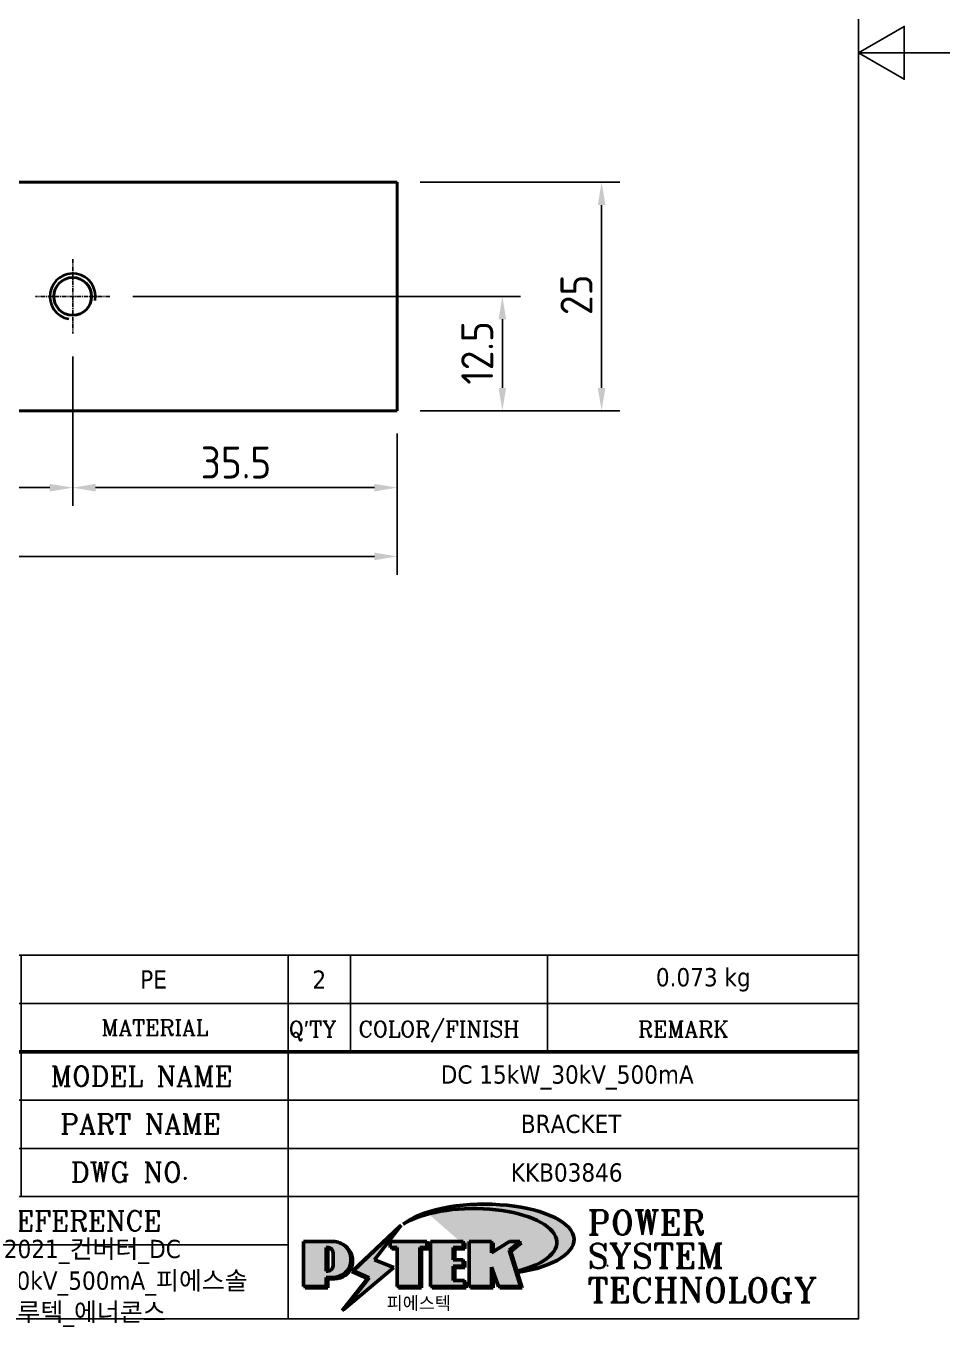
# Model space of a CAD drawing. Header units: millimetres. Extents: x 0 to 210, y 0 to 297.
# Drawn here: x 108.9 to 210, y 9.1 to 151.4 of the extents above; entities that cross this region are included whole.
import ezdxf
from ezdxf.enums import TextEntityAlignment as Align

# ---------------------------------------------------------------- set-up
doc = ezdxf.new("R2010")
doc.units = ezdxf.units.MM
doc.linetypes.add('CHAIN', pattern=[0.7087, 0.4724, -0.0591, 0.1181, -0.0591])
doc.layers.get('0').update_dxf_attribs({"color": 3, "lineweight": 25, "true_color": 0x00ff00})
for name, color, linetype, lineweight, true_color in [('가시적인 것(ISO)', 3, 'Continuous', 40, 0x00ff00), ('가시적인 좁은 것(ISO)', 3, 'Continuous', 35, 0x00ff00), ('제목(ISO)', 5, 'Continuous', 50, 0x0000ff), ('중심 표식(ISO)', 1, 'Continuous', 25, 0xff0000), ('치수(ISO)', 2, 'Continuous', 25, 0xffff00)]:
    doc.layers.add(name, color=color, linetype=linetype, lineweight=lineweight, true_color=true_color)
doc.layers.add('경계(ISO)', color=7, linetype='Continuous', lineweight=25)
doc.layers.add('해치(ISO)', color=7, linetype='Continuous', lineweight=18)
doc.styles.add('HAN_291', font='')
doc.styles.add('HAN_370', font='', dxfattribs={"width": 2})
doc.styles.add('RC_284', font='ROMANC.shx')
doc.styles.add('RC_287', font='ROMANC.shx')
doc.styles.add('RC_292', font='ROMANC.shx')
doc.styles.add('ROMANT_294', font='romant.shx')
doc.styles.add('치수 텍스트_PSTEK_POSCO', font='isocp.shx')
doc.styles.add('텍스트 스타일198', font='tahoma.ttf')
doc.styles.add('텍스트 스타일333', font='ROMANC.shx', dxfattribs={"width": 0.800000011920929})
doc.styles.get('HAN_291').set_extended_font_data('GulimChe')
doc.styles.get('HAN_370').set_extended_font_data('GulimChe')
doc.dimstyles.new('치수_PSTEK_POSCO', dxfattribs={"dimtxt": 3.5, "dimasz": 2.5, "dimexe": 2, "dimexo": 2.5, "dimgap": 1, "dimtad": 1, "dimrnd": 1e-08, "dimdsep": 46, "dimtxsty": '치수 텍스트_PSTEK_POSCO', "dimcen": 0.09, "dimdle": 10, "dimclrd": 7, "dimclre": 7, "dimclrt": 2, "dimadec": 1, "dimazin": 2, "dimtfac": 1, "dimtmove": 0, "dimatfit": 3, "dimfxl": 1, "dimtolj": 1, "dimlwd": -1, "dimlwe": -1, "dimarcsym": 0})

# ---------------------------------------------------------------- blocks, each defined once
blk = doc.blocks.new('경계 Default Border')
at = {"layer": '경계(ISO)', "flags": 128}
for points in [[(10, 10), (10, 287.0000076293945), (200, 287.0000076293945), (200, 10), (10, 10)], [(210, 148.5000038146973), (200, 148.5000038146973), (205, 151.3867473602295), (205, 145.6132507324219), (200, 148.5000038146973)]]:
    blk.add_lwpolyline(points, dxfattribs=at)
blk = doc.blocks.new('제목 블록 PSTEK')
at = {"true_color": 0x848484}
for points in [[(317.2195697678507, 17.0593801673321), (322.0326348870767, 21.62682475217465), (322.2781991042243, 21.94392121864296), (317.0471853425802, 16.97985676345368), (318.7512090904202, 16.1899260703855), (316.0018030350395, 12.71868385740789), (316.3356552234328, 13.00206718743325), (318.9235935156908, 16.2694494742633)], [(324.6615819988275, 19.45905590879572), (325.4196460989604, 19.45905590879572), (325.4196460989604, 20.11051724484596), (325.2419748254881, 20.11051724484596), (325.2419748254881, 19.60711530335299), (324.4839107253602, 19.60711530335299), (324.4839107253602, 15.3430047401139), (322.1623394187076, 15.3430047401139), (322.1623394187076, 15.19494534555726), (324.6615819988275, 15.19494534555726)], [(328.2914414389548, 19.45905590879572), (329.4054050004294, 19.45905590879572), (329.4054050004294, 20.11051724484596), (329.2277337269622, 20.11051724484596), (329.2277337269622, 19.60711530335299), (328.1137701654877, 19.60711530335299), (328.1137701654877, 18.25543873810179), (328.2914414389548, 18.25543873810179)], [(332.5088862584528, 20.1105172448466), (332.3312149849806, 20.1105172448466), (332.3312149849806, 18.99741471888368), (332.5088862584528, 19.11081371413894)], [(335.6156307331414, 20.11051724484596), (335.2535118015555, 20.11051724484596), (334.2514536401189, 19.30614745124769), (335.4855464857051, 15.3430047401139), (333.1954852176545, 15.3430047401139), (333.2478643833523, 15.19494534555726), (335.6632177591723, 15.19494534555726), (334.4291249135862, 19.15808805669106)], [(321.9846681452406, 19.60711530335299), (321.4042753185749, 19.60711530335299), (321.4042753185749, 19.45905590879572), (321.9846681452406, 19.45905590879572)], [(328.2914414389548, 17.41554667867274), (329.4054050004294, 17.41554667867274), (329.4054050004294, 18.10737934354514), (329.2277337269622, 18.10737934354514), (329.2277337269622, 17.56360607323003), (328.1137701654877, 17.56360607323003), (328.1137701654877, 15.9944660761648), (328.2914414389548, 15.9944660761648)], [(332.5088862584528, 16.92964231796647), (332.3312149849806, 17.43186301645164), (332.3312149849806, 15.3430047401139), (330.0369607660135, 15.3430047401139), (330.0369607660135, 15.19494534555726), (332.5088862584528, 15.19494534555726)], [(329.5356972676428, 15.8464066816075), (329.3580259941756, 15.8464066816075), (329.3580259941756, 15.3430047401139), (325.8342124037171, 15.3430047401139), (325.8342124037171, 15.19494534555726), (329.5356972676428, 15.19494534555726)]]:
    blk.add_hatch(color=252, dxfattribs=at).paths.add_polyline_path(points)
at = {"true_color": 0x0000ff}
blk.add_hatch(color=5, dxfattribs=at).paths.add_polyline_path([(321.6183518841322, 17.4193704504104), (319.5281351041078, 18.24969419629727), (322.4505835294948, 22.02344462252142), (317.2195697678507, 17.0593801673321), (318.9235935156908, 16.2694494742633), (316.1741874603099, 12.79820726128571)])
at = {"true_color": 0xff0000}
h = blk.add_hatch(color=1, dxfattribs=at)
edge = h.paths.add_edge_path(flags=0)
edge.add_line((314.2242174273352, 19.60711530335299), (314.2242174273352, 17.00126995915134))
edge.add_line((314.2242174273352, 17.00126995915134), (314.3485873187598, 17.00126995915134))
edge.add_arc((314.3485873187598, 17.6527312952023), 0.6514613360509371, 270, 360)
edge.add_line((315.0000486548106, 17.6527312952023), (315.0000486548106, 18.95565396730211))
edge.add_arc((314.3485873187598, 18.95565396730212), 0.6514613360508712, 0, 90)
edge.add_line((314.3485873187598, 19.60711530335299), (314.2242174273352, 19.60711530335299))
edge = h.paths.add_edge_path()
edge.add_arc((314.9847713324306, 18.28938669179658), 1.969189947606664, 269.9999999999959, 450)
edge.add_line((314.9847713324306, 20.25857663940318), (311.7664314776902, 20.25857663940324))
edge.add_line((311.7664314776902, 20.25857663940324), (311.7664314776902, 15.3430047401139))
edge.add_line((311.7664314776902, 15.3430047401139), (314.2242174273352, 15.3430047401139))
edge.add_line((314.2242174273352, 15.3430047401139), (314.2242174273352, 16.32019674418991))
edge.add_line((314.2242174273352, 16.32019674418991), (314.9847713324307, 16.32019674418991))
for points in [[(324.4839107253602, 19.60711530335299), (325.2419748254881, 19.60711530335299), (325.2419748254881, 20.25857663940324), (321.2266040451076, 20.25857663940324), (321.2266040451076, 19.60711530335299), (321.9846681452406, 19.60711530335299), (321.9846681452406, 15.3430047401139), (324.4839107253602, 15.3430047401139)], [(329.2277337269622, 20.25857663940324), (325.65654113025, 20.25857663940324), (325.65654113025, 15.3430047401139), (329.3580259941756, 15.3430047401139), (329.3580259941756, 15.9944660761648), (328.1137701654877, 15.9944660761648), (328.1137701654877, 17.56360607323003), (329.2277337269622, 17.56360607323003), (329.2277337269622, 18.25543873810179), (328.1137701654877, 18.25543873810179), (328.1137701654877, 19.60711530335299), (329.2277337269622, 19.60711530335299)], [(332.3312149849806, 20.25857663940324), (329.8592894925411, 20.25857663940324), (329.8592894925411, 15.3430047401139), (332.3312149849806, 15.3430047401139), (332.3312149849806, 17.4318630164523), (333.0701931098801, 15.3430047401139), (335.4855464857051, 15.3430047401139), (334.2514536401189, 19.30614745124769), (335.4379594596742, 20.25857663940324), (334.3071782107978, 20.25857663940324), (332.3312149849806, 18.99741471888304)]]:
    blk.add_hatch(color=1, dxfattribs=at).paths.add_polyline_path(points)
at = {"true_color": 0x848484}
h = blk.add_hatch(color=252, dxfattribs=at)
edge = h.paths.add_edge_path()
edge.add_arc((314.9847713324309, 18.28938669179657), 1.969189947606666, 270, 406.8278729790604)
edge.add_arc((315.1624426058984, 18.1413272972396), 1.969189947606962, -90, 53.560984836317004, ccw=False)
edge.add_line((315.1624426058984, 16.17213734963263), (314.4018887008024, 16.17213734963263))
edge.add_line((314.4018887008024, 16.17213734963263), (314.4018887008024, 15.19494534555726))
edge.add_line((314.4018887008024, 15.19494534555726), (311.9441027511573, 15.19494534555726))
edge.add_line((311.9441027511573, 15.19494534555726), (311.9441027511573, 15.3430047401139))
edge.add_line((311.9441027511573, 15.3430047401139), (314.2242174273352, 15.3430047401139))
edge.add_line((314.2242174273352, 15.3430047401139), (314.2242174273352, 16.32019674418991))
edge.add_line((314.2242174273352, 16.32019674418991), (314.9847713324309, 16.32019674418991))
h = blk.add_hatch(color=252, dxfattribs=at)
edge = h.paths.add_edge_path()
edge.add_line((314.4018887008024, 19.45905590879572), (314.5262585922315, 19.45905590879572))
edge.add_arc((314.5262585922314, 18.80759457274939), 0.6514613360463194, 60.4189348879147, 90.00000000000318, ccw=False)
edge.add_arc((314.3485873187602, 18.95565396730057), 0.6514613360524251, 39.96992292766206, 90.00000000009999)
edge.add_line((314.3485873187591, 19.60711530335307), (314.2242174273352, 19.60711530335298))
edge.add_line((314.2242174273352, 19.60711530335299), (314.2242174273352, 17.00126995915134))
edge.add_line((314.2242174273352, 17.00126995915134), (314.3485873187591, 17.00126995915134))
edge.add_arc((314.3485873187568, 17.652731295233), 0.6514613360816299, 270.0000000002, 274.6930825552478)
edge.add_line((314.4018887008024, 17.0034541317032), (314.4018887008024, 19.45905590879572))
at = {"layer": '해치(ISO)', "true_color": 0x27d1fc}
h = blk.add_hatch(color=140, dxfattribs=at)
edge = h.paths.add_edge_path()
edge.add_ellipse((330.3660919371412, 20.15576403068321), major_axis=(9.100907360794343, 0), ratio=0.4069904968023172, start_angle=301.3098473703837, end_angle=507.7436900681698)
edge.add_ellipse((331.5340919371412, 20.4634168429492), major_axis=(-9.82350664112931, 0), ratio=0.3942600559756514, start_angle=111.51207141178469, end_angle=334.47025347086895, ccw=False)
edge.add_line((335.1363447531188, 16.8601935978785), (335.0955236905705, 16.99119398620872))
at = {"color": 180, "true_color": 0x3f00ff}
for p, q in [((182.475792979055, 11.79100474011392), (182.4757929790549, 51.56524660363496)), ((182.4757929790549, 51.56524660363496), (372.4757929537551, 51.56524660363496)), ((189.2651435055721, 51.56524660363496), (189.2651435055722, 41.00524660363494)), ((215.2152739891528, 41.00524660363494), (215.2152739891528, 51.56524660363496)), ((280.8758854511282, 51.56524660363496), (280.8758854511282, 41.00524660363494)), ((310.0881549537552, 51.56524660363496), (310.0881549537553, 41.00524660363494)), ((316.9044520275131, 51.56524660363496), (316.9044520275127, 41.00524660363494)), ((338.4566026226726, 51.56524660363496), (338.4566026226727, 41.00524660363494)), ((372.4757929537551, 51.56524660363496), (372.4757929537551, 11.79100474011389)), ((182.475792979055, 46.2852466036349), (372.4757929537551, 46.28524660363492)), ((182.475792979055, 41.00524660363493), (206.451475290024, 41.00524660363493)), ((222.9401812389276, 11.79100474011392), (222.9401812389276, 41.00524660363494)), ((239.4288871878316, 11.79100474011392), (239.4288871878316, 41.00524660363494)), ((255.9175931367356, 11.79100474011392), (255.9175931367356, 41.00524660363494)), ((268.6918866058747, 41.00524660363494), (268.6918866058747, 30.44524660363498)), ((280.8758854511282, 41.00524660363494), (280.8758854511282, 25.16524660363502)), ((310.088154953755, 41.00524660363494), (310.088154953755, 11.79100474011392)), ((182.475792979055, 35.72524660363497), (206.451475290024, 35.72524660363497)), ((198.8621818849491, 12.02524660363491), (198.8621818849491, 35.72524660363497)), ((206.451475290024, 35.72524660363497), (372.4757929537551, 35.72524660363497)), ((182.475792979055, 31.77524660363492), (206.451475290024, 31.77524660363492)), ((255.917593136736, 30.44524660363498), (372.4757929537552, 30.44524660363501)), ((182.475792979055, 27.82524660363487), (206.451475290024, 27.82524660363487)), ((255.9175931367359, 25.16524660363502), (372.4757929537552, 25.165246603635)), ((268.6918866058744, 25.16524660363502), (268.6918866058744, 11.79100474011392)), ((182.475792979055, 23.87524660363505), (206.451475290024, 23.87524660363505)), ((182.475792979055, 19.92524660363478), (206.451475290024, 19.92524660363478)), ((255.9175931367359, 19.88524660363481), (310.0881549537553, 19.88524660363481)), ((182.475792979055, 15.97524660363496), (206.451475290024, 15.97524660363496)), ((206.451475290024, 16.74100474011396), (255.9175931367359, 16.74100474011396)), ((182.475792979055, 11.79100474011392), (372.4757929537551, 11.79100474011389))]:
    blk.add_line(p, q, dxfattribs=at)
at = {"color": 7, "lineweight": 50}
for p, q in [((206.4514752900237, 11.79100474011392), (206.4514752900237, 41.00524660363494)), ((206.451475290024, 41.00524660363494), (372.4757929537551, 41.00524660363496))]:
    blk.add_line(p, q, dxfattribs=at)
at = {"color": 7}
for p, q in [((322.2781991042243, 21.94392121864296), (317.0471853425802, 16.97985676345368)), ((322.4505835294948, 22.02344462252142), (317.2195697678507, 17.0593801673321)), ((317.2195697678507, 17.0593801673321), (322.0326348870767, 21.62682475217465)), ((319.5281351041078, 18.24969419629727), (322.4505835294948, 22.02344462252142)), ((322.0326348870767, 21.62682475217465), (322.2781991042243, 21.94392121864296)), ((311.7664314776902, 20.25900474011391), (311.7664314776902, 15.34300474011391)), ((314.9847713324309, 20.25857663940324), (311.7664314776902, 20.25857663940324)), ((314.9847713324309, 20.25857663940324), (311.7664314776902, 20.25857663940324)), ((311.7664314776902, 20.25857663940324), (311.7664314776902, 15.3430047401139)), ((325.2419748254881, 20.25857663940324), (321.2266040451076, 20.25857663940324)), ((321.2266040451076, 20.25857663940324), (321.2266040451076, 19.60711530335299)), ((325.2419748254881, 20.25857663940324), (321.2266040451076, 20.25857663940324)), ((321.2266040451076, 20.25857663940324), (321.2266040451076, 19.60711530335299)), ((325.2419748254881, 19.60711530335299), (325.2419748254881, 20.25857663940324)), ((325.2419748254881, 19.60711530335299), (325.2419748254881, 20.25857663940324)), ((325.4196460989604, 20.11051724484596), (325.2419748254881, 20.11051724484596)), ((325.2419748254881, 20.11051724484596), (325.2419748254881, 19.60711530335299)), ((325.4196460989604, 19.45905590879572), (325.4196460989604, 20.11051724484596)), ((329.2277337269622, 20.25857663940324), (325.65654113025, 20.25857663940324)), ((325.65654113025, 20.25857663940324), (325.65654113025, 15.3430047401139)), ((325.65654113025, 20.25857663940324), (325.65654113025, 15.3430047401139)), ((329.2277337269622, 20.25857663940324), (325.65654113025, 20.25857663940324)), ((329.2277337269622, 19.60711530335299), (329.2277337269622, 20.25857663940324)), ((329.2277337269622, 19.60711530335299), (329.2277337269622, 20.25857663940324)), ((329.4054050004294, 20.11051724484596), (329.2277337269622, 20.11051724484596)), ((329.2277337269622, 20.11051724484596), (329.2277337269622, 19.60711530335299)), ((329.4054050004294, 19.45905590879572), (329.4054050004294, 20.11051724484596)), ((332.3312149849806, 20.25857663940324), (329.8592894925411, 20.25857663940324)), ((329.8592894925411, 20.25857663940324), (329.8592894925411, 15.3430047401139)), ((329.8592894925411, 20.25857663940324), (329.8592894925411, 15.3430047401139)), ((332.3312149849806, 20.25857663940324), (329.8592894925411, 20.25857663940324)), ((334.3071782107978, 20.25857663940324), (332.3312149849806, 18.99741471888304)), ((332.3312149849806, 18.99741471888304), (332.3312149849806, 20.25857663940324)), ((334.3071782107978, 20.25857663940324), (332.3312149849806, 18.99741471888304)), ((332.3312149849806, 18.99741471888304), (332.3312149849806, 20.25857663940324)), ((332.5088862584528, 20.1105172448466), (332.3312149849806, 20.1105172448466)), ((332.3312149849806, 20.1105172448466), (332.3312149849806, 18.99741471888368)), ((332.5088862584528, 19.11081371413894), (332.5088862584528, 20.1105172448466)), ((334.2514536401189, 19.30614745124769), (335.4379594596742, 20.25857663940324)), ((334.2514536401189, 19.30614745124769), (335.4379594596742, 20.25857663940324)), ((335.2535118015555, 20.11051724484596), (334.2514536401189, 19.30614745124769)), ((335.4379594596742, 20.25857663940324), (334.3071782107978, 20.25857663940324)), ((335.4379594596742, 20.25857663940324), (334.3071782107978, 20.25857663940324)), ((334.4291249135862, 19.15808805669104), (335.6156307331414, 20.11051724484596)), ((335.6156307331414, 20.11051724484596), (335.2535118015555, 20.11051724484596)), ((314.2242174273352, 17.00126995915134), (314.2242174273352, 19.60711530335299)), ((314.2242174273352, 19.60711530335299), (314.3485873187591, 19.60711530335299)), ((314.3485873187591, 19.60711530335299), (314.2242174273352, 19.60711530335299)), ((314.2242174273352, 19.60711530335299), (314.2242174273352, 17.00126995915134)), ((314.2242174273352, 17.00126995915134), (314.2242174273352, 19.60711530335299)), ((314.2242174273352, 19.60711530335299), (314.3485873187591, 19.60711530335299)), ((314.4018887008024, 19.45905590879572), (314.5262585922314, 19.45905590879572)), ((314.4018887008024, 17.0034541317032), (314.4018887008024, 19.45905590879572)), ((315.0000486548106, 18.95565396730275), (315.0000486548106, 17.65273129520161)), ((315.0000486548106, 18.95565396730275), (315.0000486548106, 17.65273129520161)), ((321.2266040451076, 19.60711530335299), (321.9846681452406, 19.60711530335299)), ((321.2266040451076, 19.60711530335299), (321.9846681452406, 19.60711530335299)), ((321.4042753185749, 19.60711530335299), (321.4042753185749, 19.45905590879572)), ((321.9846681452406, 19.60711530335299), (321.4042753185749, 19.60711530335299)), ((321.4042753185749, 19.45905590879572), (321.9846681452406, 19.45905590879572)), ((321.9846681452406, 19.60711530335299), (321.9846681452406, 15.3430047401139)), ((321.9846681452406, 19.45905590879572), (321.9846681452406, 19.60711530335299)), ((321.9846681452406, 19.60711530335299), (321.9846681452406, 15.3430047401139)), ((324.4839107253602, 19.60711530335299), (325.2419748254881, 19.60711530335299)), ((324.4839107253602, 15.3430047401139), (324.4839107253602, 19.60711530335299)), ((325.2419748254881, 19.60711530335299), (324.4839107253602, 19.60711530335299)), ((324.4839107253602, 19.60711530335299), (324.4839107253602, 15.3430047401139)), ((324.4839107253602, 19.60711530335299), (325.2419748254881, 19.60711530335299)), ((324.4839107253602, 15.3430047401139), (324.4839107253602, 19.60711530335299)), ((324.6615819988275, 19.45905590879572), (325.4196460989604, 19.45905590879572)), ((324.6615819988275, 15.19494534555726), (324.6615819988275, 19.45905590879572)), ((328.1137701654877, 18.25543873810179), (328.1137701654877, 19.60711530335299)), ((328.1137701654877, 19.60711530335299), (329.2277337269622, 19.60711530335299)), ((329.2277337269622, 19.60711530335299), (328.1137701654877, 19.60711530335299)), ((328.1137701654877, 19.60711530335299), (328.1137701654877, 18.25543873810179)), ((328.1137701654877, 18.25543873810179), (328.1137701654877, 19.60711530335299)), ((328.1137701654877, 19.60711530335299), (329.2277337269622, 19.60711530335299)), ((328.2914414389548, 18.25543873810179), (328.2914414389548, 19.45905590879572)), ((328.2914414389548, 19.45905590879572), (329.4054050004294, 19.45905590879572)), ((332.3312149849806, 18.99741471888368), (332.5088862584528, 19.11081371413894)), ((335.4855464857051, 15.3430047401139), (334.2514536401189, 19.30614745124769)), ((334.2514536401189, 19.30614745124769), (335.4855464857051, 15.3430047401139)), ((335.4855464857051, 15.3430047401139), (334.2514536401189, 19.30614745124769)), ((335.6632177591723, 15.19494534555726), (334.4291249135862, 19.15808805669104)), ((316.1741874603099, 12.79820726128571), (321.6183518841322, 17.4193704504104)), ((321.6183518841322, 17.4193704504104), (319.5281351041078, 18.24969419629727)), ((329.2277337269622, 18.25543873810179), (328.1137701654877, 18.25543873810179)), ((328.1137701654877, 18.25543873810179), (328.2914414389548, 18.25543873810179)), ((329.2277337269622, 18.25543873810179), (328.1137701654877, 18.25543873810179)), ((328.1137701654877, 17.56360607323003), (329.2277337269622, 17.56360607323003)), ((328.1137701654877, 15.9944660761648), (328.1137701654877, 17.56360607323003)), ((329.2277337269622, 17.56360607323003), (328.1137701654877, 17.56360607323003)), ((328.1137701654877, 17.56360607323003), (328.1137701654877, 15.9944660761648)), ((328.1137701654877, 17.56360607323003), (329.2277337269622, 17.56360607323003)), ((328.1137701654877, 15.9944660761648), (328.1137701654877, 17.56360607323003)), ((328.2914414389548, 15.9944660761648), (328.2914414389548, 17.41554667867274)), ((328.2914414389548, 17.41554667867274), (329.4054050004294, 17.41554667867274)), ((329.2277337269622, 17.56360607323003), (329.2277337269622, 18.25543873810179)), ((329.2277337269622, 17.56360607323003), (329.2277337269622, 18.25543873810179)), ((329.4054050004294, 18.10737934354514), (329.2277337269622, 18.10737934354514)), ((329.2277337269622, 18.10737934354514), (329.2277337269622, 17.56360607323003)), ((329.4054050004294, 17.41554667867274), (329.4054050004294, 18.10737934354514)), ((332.3312149849806, 17.4318630164523), (333.0701931098801, 15.3430047401139)), ((332.3312149849806, 15.3430047401139), (332.3312149849806, 17.4318630164523)), ((332.5088862584528, 16.92964231796647), (332.3312149849806, 17.43186301645164)), ((332.3312149849806, 17.43186301645164), (332.3312149849806, 15.3430047401139)), ((332.3312149849806, 17.4318630164523), (333.0701931098801, 15.3430047401139)), ((332.3312149849806, 15.3430047401139), (332.3312149849806, 17.4318630164523)), ((345.0447381189468, 17.50375595811051), (344.9867755289346, 17.689895936919)), ((314.3485873187591, 17.00126995915134), (314.2242174273352, 17.00126995915134)), ((314.2242174273352, 17.00126995915134), (314.3485873187591, 17.00126995915134)), ((314.3485873187591, 17.00126995915134), (314.2242174273352, 17.00126995915134)), ((314.2242174273352, 16.32019674418991), (314.9847713324309, 16.32019674418991)), ((314.2242174273352, 15.3430047401139), (314.2242174273352, 16.32019674418991)), ((314.9847713324309, 16.32019674418991), (314.2242174273352, 16.32019674418991)), ((314.2242174273352, 16.32019674418991), (314.2242174273352, 15.3430047401139)), ((314.2242174273352, 16.32019674418991), (314.9847713324309, 16.32019674418991)), ((314.2242174273352, 15.3430047401139), (314.2242174273352, 16.32019674418991)), ((314.4018887008024, 16.17213734963263), (315.162442605898, 16.17213734963263)), ((314.4018887008024, 15.19494534555726), (314.4018887008024, 16.17213734963263)), ((318.7512090904202, 16.1899260703855), (316.0018030350395, 12.71868385740789)), ((318.9235935156908, 16.2694494742633), (316.1741874603099, 12.79820726128571)), ((316.3356552234328, 13.00206718743325), (318.9235935156908, 16.2694494742633)), ((317.0471853425802, 16.97985676345368), (318.7512090904202, 16.1899260703855)), ((318.9235935156908, 16.2694494742633), (317.2195697678507, 17.0593801673321)), ((317.2195697678507, 17.0593801673321), (318.9235935156908, 16.2694494742633)), ((329.3580259941756, 15.9944660761648), (328.1137701654877, 15.9944660761648)), ((328.1137701654877, 15.9944660761648), (328.2914414389548, 15.9944660761648)), ((329.3580259941756, 15.9944660761648), (328.1137701654877, 15.9944660761648)), ((329.3580259941756, 15.3430047401139), (329.3580259941756, 15.9944660761648)), ((329.3580259941756, 15.3430047401139), (329.3580259941756, 15.9944660761648)), ((329.5356972676428, 15.8464066816075), (329.3580259941756, 15.8464066816075)), ((329.3580259941756, 15.8464066816075), (329.3580259941756, 15.3430047401139)), ((329.5356972676428, 15.19494534555726), (329.5356972676428, 15.8464066816075)), ((332.5088862584528, 15.19494534555726), (332.5088862584528, 16.92964231796647)), ((311.7664314776902, 15.3430047401139), (314.2242174273352, 15.3430047401139)), ((311.7664314776902, 15.3430047401139), (314.2242174273352, 15.3430047401139)), ((314.2242174273352, 15.3430047401139), (311.9441027511573, 15.3430047401139)), ((311.9441027511573, 15.3430047401139), (311.9441027511573, 15.19494534555726)), ((311.9441027511573, 15.19494534555726), (314.4018887008024, 15.19494534555726)), ((321.9846681452406, 15.3430047401139), (324.4839107253602, 15.3430047401139)), ((321.9846681452406, 15.3430047401139), (324.4839107253602, 15.3430047401139)), ((324.4839107253602, 15.3430047401139), (322.1623394187076, 15.3430047401139)), ((322.1623394187076, 15.3430047401139), (322.1623394187076, 15.19494534555726)), ((322.1623394187076, 15.19494534555726), (324.6615819988275, 15.19494534555726)), ((325.65654113025, 15.3430047401139), (329.3580259941756, 15.3430047401139)), ((325.65654113025, 15.3430047401139), (329.3580259941756, 15.3430047401139)), ((329.3580259941756, 15.3430047401139), (325.8342124037171, 15.3430047401139)), ((325.8342124037171, 15.3430047401139), (325.8342124037171, 15.19494534555726)), ((325.8342124037171, 15.19494534555726), (329.5356972676428, 15.19494534555726)), ((329.8592894925411, 15.3430047401139), (332.3312149849806, 15.3430047401139)), ((329.8592894925411, 15.3430047401139), (332.3312149849806, 15.3430047401139)), ((332.3312149849806, 15.3430047401139), (330.0369607660135, 15.3430047401139)), ((330.0369607660135, 15.3430047401139), (330.0369607660135, 15.19494534555726)), ((330.0369607660135, 15.19494534555726), (332.5088862584528, 15.19494534555726)), ((333.0701931098801, 15.3430047401139), (335.4855464857051, 15.3430047401139)), ((333.0701931098801, 15.3430047401139), (335.4855464857051, 15.3430047401139)), ((335.4855464857051, 15.3430047401139), (333.1954852176545, 15.3430047401139)), ((333.1954852176545, 15.3430047401139), (333.2478643833523, 15.19494534555726)), ((333.2478643833523, 15.19494534555726), (335.6632177591723, 15.19494534555726)), ((316.0018030350395, 12.71868385740789), (316.3356552234328, 13.00206718743325))]:
    blk.add_line(p, q, dxfattribs=at)
at = {"color": 5, "true_color": 0x0000ff}
for p, q in [((322.4505835294948, 22.02344462252142), (317.2195697678507, 17.0593801673321)), ((319.5281351041078, 18.24969419629727), (322.4505835294948, 22.02344462252142)), ((316.1741874603099, 12.79820726128571), (321.6183518841322, 17.4193704504104)), ((321.6183518841322, 17.4193704504104), (319.5281351041078, 18.24969419629727)), ((318.9235935156908, 16.2694494742633), (316.1741874603099, 12.79820726128571)), ((317.2195697678507, 17.0593801673321), (318.9235935156908, 16.2694494742633))]:
    blk.add_line(p, q, dxfattribs=at)
at = {"color": 1, "true_color": 0xff0000}
for p, q in [((314.9847713324309, 20.25857663940324), (311.7664314776902, 20.25857663940324)), ((311.7664314776902, 20.25857663940324), (311.7664314776902, 15.3430047401139)), ((325.2419748254881, 20.25857663940324), (321.2266040451076, 20.25857663940324)), ((321.2266040451076, 20.25857663940324), (321.2266040451076, 19.60711530335299)), ((325.2419748254881, 19.60711530335299), (325.2419748254881, 20.25857663940324)), ((329.2277337269622, 20.25857663940324), (325.65654113025, 20.25857663940324)), ((325.65654113025, 20.25857663940324), (325.65654113025, 15.3430047401139)), ((329.2277337269622, 19.60711530335299), (329.2277337269622, 20.25857663940324)), ((332.3312149849806, 20.25857663940324), (329.8592894925411, 20.25857663940324)), ((329.8592894925411, 20.25857663940324), (329.8592894925411, 15.3430047401139)), ((334.3071782107978, 20.25857663940324), (332.3312149849806, 18.99741471888304)), ((332.3312149849806, 18.99741471888304), (332.3312149849806, 20.25857663940324)), ((334.2514536401189, 19.30614745124769), (335.4379594596742, 20.25857663940324)), ((335.4379594596742, 20.25857663940324), (334.3071782107978, 20.25857663940324)), ((314.2242174273352, 17.00126995915134), (314.2242174273352, 19.60711530335299)), ((314.2242174273352, 19.60711530335299), (314.3485873187591, 19.60711530335299)), ((315.0000486548106, 18.95565396730275), (315.0000486548106, 17.65273129520161)), ((321.2266040451076, 19.60711530335299), (321.9846681452406, 19.60711530335299)), ((321.9846681452406, 19.60711530335299), (321.9846681452406, 15.3430047401139)), ((324.4839107253602, 19.60711530335299), (325.2419748254881, 19.60711530335299)), ((324.4839107253602, 15.3430047401139), (324.4839107253602, 19.60711530335299)), ((328.1137701654877, 18.25543873810179), (328.1137701654877, 19.60711530335299)), ((328.1137701654877, 19.60711530335299), (329.2277337269622, 19.60711530335299)), ((335.4855464857051, 15.3430047401139), (334.2514536401189, 19.30614745124769)), ((329.2277337269622, 18.25543873810179), (328.1137701654877, 18.25543873810179)), ((328.1137701654877, 17.56360607323003), (329.2277337269622, 17.56360607323003)), ((328.1137701654877, 15.9944660761648), (328.1137701654877, 17.56360607323003)), ((329.2277337269622, 17.56360607323003), (329.2277337269622, 18.25543873810179)), ((332.3312149849806, 17.4318630164523), (333.0701931098801, 15.3430047401139)), ((332.3312149849806, 15.3430047401139), (332.3312149849806, 17.4318630164523)), ((314.3485873187591, 17.00126995915134), (314.2242174273352, 17.00126995915134)), ((314.2242174273352, 16.32019674418991), (314.9847713324309, 16.32019674418991)), ((314.2242174273352, 15.3430047401139), (314.2242174273352, 16.32019674418991)), ((329.3580259941756, 15.9944660761648), (328.1137701654877, 15.9944660761648)), ((329.3580259941756, 15.3430047401139), (329.3580259941756, 15.9944660761648)), ((311.7664314776902, 15.3430047401139), (314.2242174273352, 15.3430047401139)), ((321.9846681452406, 15.3430047401139), (324.4839107253602, 15.3430047401139)), ((325.65654113025, 15.3430047401139), (329.3580259941756, 15.3430047401139)), ((329.8592894925411, 15.3430047401139), (332.3312149849806, 15.3430047401139)), ((333.0701931098801, 15.3430047401139), (335.4855464857051, 15.3430047401139))]:
    blk.add_line(p, q, dxfattribs=at)
at = {"color": 7}
for centre, radius, start, end in [((314.9847713324309, 18.28938669179658), 1.969189947606665, 270, 90), ((314.9847713324309, 18.28938669179658), 1.969189947606665, 270, 90), ((314.3485873187598, 18.95565396730211), 0.6514613360508712, 0, 90), ((314.3485873187602, 18.95565396730057), 0.6514613360524251, 39.96992292766117, 90), ((314.3485873187598, 18.95565396730212), 0.6514613360508712, 0, 90), ((314.5262585922314, 18.80759457274939), 0.6514613360463193, 60.41893488791137, 90), ((314.9847713324307, 18.2893866917965), 1.969189947606594, 270, 46.82787297909833), ((315.1624426058984, 18.1413272972396), 1.969189947606961, 270, 53.56098483636067), ((314.3485873187597, 17.65273129520228), 0.6514613360509381, 270, 0), ((314.3485873187598, 17.6527312952023), 0.6514613360509381, 270, 0), ((314.3485873187568, 17.652731295233), 0.6514613360816299, 270, 274.6930825552478)]:
    blk.add_arc(centre, radius, start, end, dxfattribs=at)
at = {"color": 1, "true_color": 0xff0000}
for centre, radius, start, end in [((314.9847713324309, 18.28938669179657), 1.969189947606665, 270, 90), ((314.3485873187598, 18.95565396730211), 0.6514613360508712, 0, 90), ((314.3485873187598, 17.6527312952023), 0.6514613360509381, 270, 0)]:
    blk.add_arc(centre, radius, start, end, dxfattribs=at)
at = {"layer": '제목(ISO)', "lineweight": 18}
blk.add_line((182.475792979055, 35.72500474011393), (182.475792979055, 11.79100474011392), dxfattribs=at)
at = {"layer": '제목(ISO)'}
for p, q in [((322.2781991042243, 21.94392121864296), (317.0471853425802, 16.97985676345368)), ((322.4505835294948, 22.02344462252142), (317.2195697678507, 17.0593801673321)), ((317.2195697678507, 17.0593801673321), (322.0326348870767, 21.62682475217465)), ((319.5281351041078, 18.24969419629727), (322.4505835294948, 22.02344462252142)), ((322.0326348870767, 21.62682475217465), (322.2781991042243, 21.94392121864296)), ((314.9847713324306, 20.25857663940324), (311.7664314776902, 20.25857663940324)), ((311.7664314776902, 20.25857663940324), (311.7664314776902, 15.3430047401139)), ((325.2419748254881, 20.25857663940324), (321.2266040451076, 20.25857663940324)), ((321.2266040451076, 20.25857663940324), (321.2266040451076, 19.60711530335299)), ((325.2419748254881, 19.60711530335299), (325.2419748254881, 20.25857663940324)), ((325.4196460989604, 20.11051724484596), (325.2419748254881, 20.11051724484596)), ((325.2419748254881, 20.11051724484596), (325.2419748254881, 19.60711530335299)), ((325.4196460989604, 19.45905590879572), (325.4196460989604, 20.11051724484596)), ((329.2277337269622, 20.25857663940324), (325.65654113025, 20.25857663940324)), ((325.65654113025, 20.25857663940324), (325.65654113025, 15.3430047401139)), ((329.2277337269622, 19.60711530335299), (329.2277337269622, 20.25857663940324)), ((329.4054050004294, 20.11051724484596), (329.2277337269622, 20.11051724484596)), ((329.2277337269622, 20.11051724484596), (329.2277337269622, 19.60711530335299)), ((329.4054050004294, 19.45905590879572), (329.4054050004294, 20.11051724484596)), ((332.3312149849806, 20.25857663940324), (329.8592894925411, 20.25857663940324)), ((329.8592894925411, 20.25857663940324), (329.8592894925411, 15.3430047401139)), ((334.3071782107978, 20.25857663940324), (332.3312149849806, 18.99741471888304)), ((332.3312149849806, 18.99741471888304), (332.3312149849806, 20.25857663940324)), ((332.5088862584528, 20.1105172448466), (332.3312149849806, 20.1105172448466)), ((332.3312149849806, 20.1105172448466), (332.3312149849806, 18.99741471888368)), ((332.5088862584528, 19.11081371413894), (332.5088862584528, 20.1105172448466)), ((334.2514536401189, 19.30614745124769), (335.4379594596742, 20.25857663940324)), ((335.2535118015555, 20.11051724484596), (334.2514536401189, 19.30614745124769)), ((335.4379594596742, 20.25857663940324), (334.3071782107978, 20.25857663940324)), ((334.4291249135862, 19.15808805669106), (335.6156307331414, 20.11051724484596)), ((335.6156307331414, 20.11051724484596), (335.2535118015555, 20.11051724484596)), ((314.2242174273352, 17.00126995915134), (314.2242174273352, 19.60711530335299)), ((314.2242174273352, 19.60711530335299), (314.3485873187598, 19.60711530335299)), ((314.3485873187591, 19.60711530335299), (314.2242174273352, 19.60711530335299)), ((314.2242174273352, 19.60711530335299), (314.2242174273352, 17.00126995915134)), ((314.4018887008024, 19.45905590879572), (314.5262585922314, 19.45905590879572)), ((314.4018887008024, 17.0034541317032), (314.4018887008024, 19.45905590879572)), ((315.0000486548106, 18.95565396730211), (315.0000486548106, 17.6527312952023)), ((321.2266040451076, 19.60711530335299), (321.9846681452406, 19.60711530335299)), ((321.9846681452406, 19.60711530335299), (321.4042753185749, 19.60711530335299)), ((321.4042753185749, 19.60711530335299), (321.4042753185749, 19.45905590879572)), ((321.4042753185749, 19.45905590879572), (321.9846681452406, 19.45905590879572)), ((321.9846681452406, 19.60711530335299), (321.9846681452406, 15.3430047401139)), ((321.9846681452406, 19.45905590879572), (321.9846681452406, 19.60711530335299)), ((324.4839107253602, 19.60711530335299), (325.2419748254881, 19.60711530335299)), ((324.4839107253602, 15.3430047401139), (324.4839107253602, 19.60711530335299)), ((325.2419748254881, 19.60711530335299), (324.4839107253602, 19.60711530335299)), ((324.4839107253602, 19.60711530335299), (324.4839107253602, 15.3430047401139)), ((324.6615819988275, 19.45905590879572), (325.4196460989604, 19.45905590879572)), ((324.6615819988275, 15.19494534555726), (324.6615819988275, 19.45905590879572)), ((328.1137701654877, 18.25543873810179), (328.1137701654877, 19.60711530335299)), ((328.1137701654877, 19.60711530335299), (329.2277337269622, 19.60711530335299)), ((329.2277337269622, 19.60711530335299), (328.1137701654877, 19.60711530335299)), ((328.1137701654877, 19.60711530335299), (328.1137701654877, 18.25543873810179)), ((328.2914414389548, 19.45905590879572), (329.4054050004294, 19.45905590879572)), ((328.2914414389548, 18.25543873810179), (328.2914414389548, 19.45905590879572)), ((332.3312149849806, 18.99741471888368), (332.5088862584528, 19.11081371413894)), ((335.4855464857051, 15.3430047401139), (334.2514536401189, 19.30614745124769)), ((334.2514536401189, 19.30614745124769), (335.4855464857051, 15.3430047401139)), ((335.6632177591723, 15.19494534555726), (334.4291249135862, 19.15808805669106)), ((316.1741874603099, 12.79820726128571), (321.6183518841322, 17.4193704504104)), ((321.6183518841322, 17.4193704504104), (319.5281351041078, 18.24969419629727)), ((329.2277337269622, 18.25543873810179), (328.1137701654877, 18.25543873810179)), ((328.1137701654877, 18.25543873810179), (328.2914414389548, 18.25543873810179)), ((328.1137701654877, 15.9944660761648), (328.1137701654877, 17.56360607323003)), ((328.1137701654877, 17.56360607323003), (329.2277337269622, 17.56360607323003)), ((329.2277337269622, 17.56360607323003), (328.1137701654877, 17.56360607323003)), ((328.1137701654877, 17.56360607323003), (328.1137701654877, 15.9944660761648)), ((328.2914414389548, 17.41554667867274), (329.4054050004294, 17.41554667867274)), ((328.2914414389548, 15.9944660761648), (328.2914414389548, 17.41554667867274)), ((329.2277337269622, 17.56360607323003), (329.2277337269622, 18.25543873810179)), ((329.4054050004294, 18.10737934354514), (329.2277337269622, 18.10737934354514)), ((329.2277337269622, 18.10737934354514), (329.2277337269622, 17.56360607323003)), ((329.4054050004294, 17.41554667867274), (329.4054050004294, 18.10737934354514)), ((332.3312149849806, 15.3430047401139), (332.3312149849806, 17.4318630164523)), ((332.3312149849806, 17.4318630164523), (333.0701931098801, 15.3430047401139)), ((332.5088862584528, 16.92964231796647), (332.3312149849806, 17.43186301645164)), ((332.3312149849806, 17.43186301645164), (332.3312149849806, 15.3430047401139)), ((314.3485873187598, 17.00126995915134), (314.2242174273352, 17.00126995915134)), ((314.2242174273352, 17.00126995915134), (314.3485873187591, 17.00126995915134)), ((314.2242174273352, 15.3430047401139), (314.2242174273352, 16.32019674418991)), ((314.2242174273352, 16.32019674418991), (314.9847713324307, 16.32019674418991)), ((314.9847713324309, 16.32019674418991), (314.2242174273352, 16.32019674418991)), ((314.2242174273352, 16.32019674418991), (314.2242174273352, 15.3430047401139)), ((314.4018887008024, 15.19494534555726), (314.4018887008024, 16.17213734963263)), ((314.4018887008024, 16.17213734963263), (315.1624426058984, 16.17213734963263)), ((318.7512090904202, 16.1899260703855), (316.0018030350395, 12.71868385740789)), ((318.9235935156908, 16.2694494742633), (316.1741874603099, 12.79820726128571)), ((316.3356552234328, 13.00206718743325), (318.9235935156908, 16.2694494742633)), ((317.0471853425802, 16.97985676345368), (318.7512090904202, 16.1899260703855)), ((317.2195697678507, 17.0593801673321), (318.9235935156908, 16.2694494742633)), ((318.9235935156908, 16.2694494742633), (317.2195697678507, 17.0593801673321)), ((329.3580259941756, 15.9944660761648), (328.1137701654877, 15.9944660761648)), ((328.1137701654877, 15.9944660761648), (328.2914414389548, 15.9944660761648)), ((329.3580259941756, 15.3430047401139), (329.3580259941756, 15.9944660761648)), ((329.5356972676428, 15.8464066816075), (329.3580259941756, 15.8464066816075)), ((329.3580259941756, 15.8464066816075), (329.3580259941756, 15.3430047401139)), ((329.5356972676428, 15.19494534555726), (329.5356972676428, 15.8464066816075)), ((332.5088862584528, 15.19494534555726), (332.5088862584528, 16.92964231796647)), ((311.7664314776902, 15.3430047401139), (314.2242174273352, 15.3430047401139)), ((314.2242174273352, 15.3430047401139), (311.9441027511573, 15.3430047401139)), ((311.9441027511573, 15.3430047401139), (311.9441027511573, 15.19494534555726)), ((311.9441027511573, 15.19494534555726), (314.4018887008024, 15.19494534555726)), ((321.9846681452406, 15.3430047401139), (324.4839107253602, 15.3430047401139)), ((324.4839107253602, 15.3430047401139), (322.1623394187076, 15.3430047401139)), ((322.1623394187076, 15.3430047401139), (322.1623394187076, 15.19494534555726)), ((322.1623394187076, 15.19494534555726), (324.6615819988275, 15.19494534555726)), ((325.65654113025, 15.3430047401139), (329.3580259941756, 15.3430047401139)), ((329.3580259941756, 15.3430047401139), (325.8342124037171, 15.3430047401139)), ((325.8342124037171, 15.3430047401139), (325.8342124037171, 15.19494534555726)), ((325.8342124037171, 15.19494534555726), (329.5356972676428, 15.19494534555726)), ((329.8592894925411, 15.3430047401139), (332.3312149849806, 15.3430047401139)), ((332.3312149849806, 15.3430047401139), (330.0369607660135, 15.3430047401139)), ((330.0369607660135, 15.3430047401139), (330.0369607660135, 15.19494534555726)), ((330.0369607660135, 15.19494534555726), (332.5088862584528, 15.19494534555726)), ((333.0701931098801, 15.3430047401139), (335.4855464857051, 15.3430047401139)), ((335.4855464857051, 15.3430047401139), (333.1954852176545, 15.3430047401139)), ((333.1954852176545, 15.3430047401139), (333.2478643833523, 15.19494534555726)), ((333.2478643833523, 15.19494534555726), (335.6632177591723, 15.19494534555726)), ((316.0018030350395, 12.71868385740789), (316.3356552234328, 13.00206718743325))]:
    blk.add_line(p, q, dxfattribs=at)
at = {"layer": '제목(ISO)', "color": 4, "true_color": 0x00ffff}
blk.add_line((335.1363447531188, 16.8601935978785), (335.0955236905705, 16.99119398620872), dxfattribs=at)
at = {"layer": '제목(ISO)'}
for centre, radius, start, end in [((314.9847713324306, 18.28938669179658), 1.969189947606664, 46.82787297909431, 90), ((314.3485873187598, 18.95565396730212), 0.6514613360508712, 0, 90), ((314.3485873187602, 18.95565396730057), 0.6514613360524251, 39.96992292766117, 90), ((314.5262585922314, 18.80759457274939), 0.6514613360463193, 60.41893488791137, 90), ((314.9847713324307, 18.2893866917965), 1.969189947606594, 270, 46.82787297909833), ((314.9847713324309, 18.28938669179657), 1.969189947606666, 270, 46.8278729790603), ((315.1624426058984, 18.1413272972396), 1.969189947606962, 270, 53.56098483631701), ((314.3485873187598, 17.6527312952023), 0.6514613360509371, 270, 0), ((314.3485873187568, 17.652731295233), 0.6514613360816299, 270, 274.6930825552478)]:
    blk.add_arc(centre, radius, start, end, dxfattribs=at)
at = {"layer": '제목(ISO)', "color": 4, "true_color": 0x00ffff}
for centre, major_axis, ratio, start_param, end_param in [((331.5340919371412, 20.4634168429492), (9.82350664112931, 0), 0.3942600559756514, 5.087845455444478, 8.97919982663645), ((330.3660919371412, 20.15576403068321), (9.100907360794343, 0), 0.4069904968023172, 5.258848905294775, 8.861799147915196)]:
    blk.add_ellipse(centre, major_axis=major_axis, ratio=ratio, start_param=start_param, end_param=end_param, dxfattribs=at)
at = {"color": 2, "true_color": 0xffff00}
for s, height, style, p in [('NO', 1.742399930953979, 'RC_284', (184.135398793432, 42.62317362549192)), ('PART NO', 1.742399930953979, 'RC_284', (195.3359407378685, 42.62317362549192)), ('DESCRIPTION', 1.742399930953979, 'RC_284', (240.4025565652523, 42.62317362549192)), ("Q'TY", 1.742399930953979, 'RC_284', (310.1440786515383, 42.62317362549192)), ('COLOR/FINISH', 1.742399930953979, 'RC_284', (317.7725341324144, 42.62317362549192)), ('REMARK', 1.742399930953979, 'RC_284', (348.346649953877, 42.62317362549192)), (' TOLERANCE', 1.899999976158142, 'RC_287', (184.0872874387979, 37.00893196870329)), ('DRAWN', 1.899999976158142, 'RC_287', (208.9766620976279, 37.00893196870329)), ('CHECKED', 1.899999976158142, 'RC_287', (223.6856844514997, 37.00893196870329)), ('APPROVED', 1.899999976158142, 'RC_287', (239.7795453577791, 37.00893196870329)), ('UNIT', 1.742399930953979, 'RC_284', (259.1652673287452, 37.34317362549218)), ('SCALE', 1.742399930953979, 'RC_284', (270.2934779252897, 37.34317362549218)), ('MODEL NAME', 2.178000062704086, 'RC_292', (284.096330289083, 37.25462520371384)), ('    ~ 6', 2.000000029802322, 'HAN_291', (183.7721304966814, 32.8176515608431)), ('0.08', 2.000000029802322, 'HAN_291', (200.5467345600617, 33.09873600004101)), ('PART NAME', 2.178000062704086, 'RC_292', (285.1416959765849, 32.03045329421792)), ('mm', 1.742399930953979, 'RC_284', (259.6505418159997, 32.3543089683787)), ('  7 ~ 30', 2.000000029802322, 'HAN_291', (183.7721304966814, 28.70538114822415)), ('0.1', 2.000000029802322, 'HAN_291', (200.5467345600617, 28.98646558742206)), (' DWG NO.', 2.178000062704086, 'RC_292', (284.8124284083233, 26.75045329421772)), ('0.2', 2.000000029802322, 'HAN_291', (200.5467345600617, 25.10736625836028)), (' 31 ~ 120', 2.000000029802322, 'HAN_291', (183.7721304966814, 24.82628181916237)), ('121 ~ 300', 2.000000029802322, 'HAN_291', (183.7721304966814, 21.21401206133254)), ('0.4', 2.000000029802322, 'HAN_291', (200.5467345600617, 20.99509650053045)), ('SIZE', 1.742399930953979, 'RC_284', (259.1652673287452, 21.69497768947366)), ('REFERENCE', 2.178000062704086, 'RC_292', (278.2741065029841, 21.43214925458022)), ('301 ~ 600', 2.000000029802322, 'HAN_291', (183.7721304966814, 16.83491273227077)), ('0.6', 2.000000029802322, 'HAN_291', (200.5467345600617, 17.11599717146868)), ('601 ~ 1200', 2.000000029802322, 'HAN_291', (183.6802025156883, 12.84759660881125)), ('0.8', 2.000000029802322, 'HAN_291', (200.6097246063884, 13.05732192299702))]:
    blk.add_text(s, height=height, dxfattribs=dict(at, style=style)).set_placement(p)
at = {"color": 2, "true_color": 0xffff00, "style": 'RC_284'}
blk.add_text('MATERIAL', height=1.742399930953979, dxfattribs=at).set_placement((295.4820202024417, 43.64524660363492), align=Align.MIDDLE_CENTER)
at = {"color": 7, "style": '텍스트 스타일333', "width": 0.7999999523162842}
blk.add_text('N/S', height=2.000000029802322, dxfattribs=at).set_placement((274.7838860285014, 33.08524660363496), align=Align.MIDDLE_CENTER)
at = {"color": 2, "true_color": 0xffff00, "style": '텍스트 스타일333', "width": 0.7999999523162842}
blk.add_text('3rd ANGLE PROJ.', height=2.000000029802322, dxfattribs=at).set_placement((256.8430306642954, 26.76148381654429))
at = {"color": 7, "style": 'ROMANT_294'}
for s, p in [('POWER', (342.82727231297, 20.97115304607566)), ('SYSTEM', (342.82727231297, 17.3284636719184)), ('TECHNOLOGY', (342.82727231297, 13.57194088644453))]:
    blk.add_text(s, height=2.700000107288361, dxfattribs=at).set_placement(p)
at = {"color": 7, "insert": (320.8519732224835, 14.21236326823155), "char_height": 1.400000005960464, "attachment_point": 1, "line_spacing_factor": 0.3319999873638153, "style": 'HAN_370'}
blk.add_mtext('\\fHY견고딕|b0|i0;\\H1.4000;피에스텍', dxfattribs=at)
at = {"layer": '제목(ISO)', "color": 7, "style": '텍스트 스타일198'}
for tag, p in [('부품_번호_001', (195.7796271768968, 47.68004260673702)), ('설명_001', (236.6239668459677, 47.92245856837096)), ('재질_001', (293.8957206591674, 47.92524658873383)), ("3._Q'TY_001", (312.7327037528258, 47.90442725317898)), ('질량\\P3;_001', (350.3046145979153, 48.1643332325385)), ('1._MODEL_NAME_001', (326.7684841840689, 37.52172745615292)), ('제목_001', (335.5349605824892, 32.12134217035067)), ('부품_번호_001', (334.4388674301287, 26.8052465951949)), ('설계자_001', (210.6823963971569, 25.23312566343435)), ('프로젝트_001', (278.9744245225954, 18.43951439740151)), ('시트_크기_001', (260.7634369704525, 14.8381256569732)), ('프로젝트_002', (270.9791918143218, 14.97568842208535)), ('작성_날짜_001', (207.6662781715662, 13.26600473167383)), ('프로젝트_003', (280.4473441481205, 11.5491460676562))]:
    blk.add_attdef(tag, p, '', height=2.000000029802322, dxfattribs=at)
for tag, p in [('4._COLOR', (327.6805273250926, 48.92524660363493)), ('점검자', (231.1845342133799, 26.23312567187446)), ('엔지니어링_승인자', (247.673240162284, 26.23312567187446)), ('점검_날짜', (231.1845342133799, 14.26600474011394)), ('엔지니어링_승인_날짜', (247.6732401622839, 14.26600474011394))]:
    blk.add_attdef(tag, text='', height=2.000000029802322, dxfattribs=at).set_placement(p, align=Align.MIDDLE_CENTER)
blk = doc.blocks.new('*D23')
at = {"layer": 'Defpoints', "color": 0, "transparency": 16777216}
for p in [(54.02794921044618, 117.7822706309255), (114.0279492104462, 117.7822706309255), (114.0279492104462, 100.9312292362894)]:
    blk.add_point(p, dxfattribs=at)
at = {"layer": '치수(ISO)', "color": 7, "transparency": 16777216}
for p, q in [((54.02794921044618, 115.2822706309255), (54.02794921044618, 98.93122923628943)), ((114.0279492104462, 115.2822706309255), (114.0279492104462, 98.93122923628943)), ((56.52794921044618, 100.9312292362894), (111.5279492104462, 100.9312292362894))]:
    blk.add_line(p, q, dxfattribs=at)
for points in [[(56.52794921044618, 101.3478959029561), (56.52794921044618, 100.5145625696228), (54.02794921044618, 100.9312292362894)], [(111.5279492104462, 101.3478959029561), (111.5279492104462, 100.5145625696228), (114.0279492104462, 100.9312292362894)]]:
    blk.add_solid(points, dxfattribs=at)
at = {"layer": '치수(ISO)', "color": 2, "transparency": 16777216, "insert": (81.99684684824146, 103.6812292362894), "char_height": 3.5, "attachment_point": 4, "style": '치수 텍스트_PSTEK_POSCO'}
blk.add_mtext('\\A1;60', dxfattribs=at)
blk = doc.blocks.new('*D24')
at = {"layer": 'Defpoints', "color": 0, "transparency": 16777216}
for p in [(18.52794921044618, 109.3492706309255), (149.5279492104462, 109.3492706309255), (149.5279492104462, 93.40656166395262)]:
    blk.add_point(p, dxfattribs=at)
at = {"layer": '치수(ISO)', "color": 7, "transparency": 16777216}
for p, q in [((18.52794921044618, 106.8492706309255), (18.52794921044618, 91.40656166395262)), ((149.5279492104462, 106.8492706309255), (149.5279492104462, 91.40656166395262)), ((21.02794921044618, 93.40656166395262), (147.0279492104462, 93.40656166395262))]:
    blk.add_line(p, q, dxfattribs=at)
for points in [[(21.02794921044618, 93.82322833061929), (21.02794921044618, 92.98989499728594), (18.52794921044618, 93.40656166395262)], [(147.0279492104462, 93.82322833061929), (147.0279492104462, 92.98989499728594), (149.5279492104462, 93.40656166395262)]]:
    blk.add_solid(points, dxfattribs=at)
at = {"layer": '치수(ISO)', "color": 2, "transparency": 16777216, "insert": (81.57794921044618, 96.15656166395262), "char_height": 3.5, "attachment_point": 4, "style": '치수 텍스트_PSTEK_POSCO'}
blk.add_mtext('\\A1;131', dxfattribs=at)
blk = doc.blocks.new('*D25')
at = {"layer": 'Defpoints', "color": 0, "transparency": 16777216}
for p in [(118.0949492104462, 121.8492706309255), (161.0313412782003, 121.8492706309255), (149.5279492104462, 109.3492706309255)]:
    blk.add_point(p, dxfattribs=at)
at = {"layer": '치수(ISO)', "color": 7, "transparency": 16777216}
for p, q in [((120.5949492104462, 121.8492706309255), (163.0313412782003, 121.8492706309255)), ((161.0313412782003, 111.8492706309255), (161.0313412782003, 119.3492706309255)), ((152.0279492104462, 109.3492706309255), (163.0313412782003, 109.3492706309255))]:
    blk.add_line(p, q, dxfattribs=at)
for points in [[(160.6146746115337, 119.3492706309255), (161.448007944867, 119.3492706309255), (161.0313412782003, 121.8492706309255)], [(160.6146746115337, 111.8492706309255), (161.448007944867, 111.8492706309255), (161.0313412782003, 109.3492706309255)]]:
    blk.add_solid(points, dxfattribs=at)
at = {"layer": '치수(ISO)', "color": 2, "transparency": 16777216, "insert": (158.2809967900113, 112.2017832575102), "char_height": 3.5, "attachment_point": 4, "rotation": 90, "style": '치수 텍스트_PSTEK_POSCO'}
blk.add_mtext('\\A1;12.5', dxfattribs=at)
blk = doc.blocks.new('*D26')
at = {"layer": 'Defpoints', "color": 0, "transparency": 16777216}
for p in [(149.5279492104462, 134.3492706309255), (171.8915641219712, 134.3492706309255), (149.5279492104462, 109.3492706309255)]:
    blk.add_point(p, dxfattribs=at)
at = {"layer": '치수(ISO)', "color": 7, "transparency": 16777216}
for p, q in [((152.0279492104462, 134.3492706309255), (173.8915641219712, 134.3492706309255)), ((171.8915641219712, 111.8492706309255), (171.8915641219712, 131.8492706309255)), ((152.0279492104462, 109.3492706309255), (173.8915641219712, 109.3492706309255))]:
    blk.add_line(p, q, dxfattribs=at)
for points in [[(171.4748974553045, 131.8492706309255), (172.3082307886378, 131.8492706309255), (171.8915641219712, 134.3492706309255)], [(171.4748974553045, 111.8492706309255), (172.3082307886378, 111.8492706309255), (171.8915641219712, 109.3492706309255)]]:
    blk.add_solid(points, dxfattribs=at)
at = {"layer": '치수(ISO)', "color": 2, "transparency": 16777216, "insert": (169.1412196337822, 119.8073442811323), "char_height": 3.5, "attachment_point": 4, "rotation": 90, "style": '치수 텍스트_PSTEK_POSCO'}
blk.add_mtext('\\A1;25', dxfattribs=at)
blk = doc.blocks.new('*D33')
at = {"layer": 'Defpoints', "color": 0, "transparency": 16777216}
for p in [(114.0279492104462, 117.7822706309255), (149.5279492104462, 109.3492706309255), (149.5279492104462, 100.9312292362894)]:
    blk.add_point(p, dxfattribs=at)
at = {"layer": '치수(ISO)', "color": 7, "transparency": 16777216}
for p, q in [((114.0279492104462, 115.2822706309255), (114.0279492104462, 98.93122923628943)), ((149.5279492104462, 106.8492706309255), (149.5279492104462, 98.93122923628943)), ((116.5279492104462, 100.9312292362894), (147.0279492104462, 100.9312292362894))]:
    blk.add_line(p, q, dxfattribs=at)
for points in [[(116.5279492104462, 101.3478959029561), (116.5279492104462, 100.5145625696228), (114.0279492104462, 100.9312292362894)], [(147.0279492104462, 101.3478959029561), (147.0279492104462, 100.5145625696228), (149.5279492104462, 100.9312292362894)]]:
    blk.add_solid(points, dxfattribs=at)
at = {"layer": '치수(ISO)', "color": 2, "transparency": 16777216, "insert": (128.0304618370309, 103.6812292362894), "char_height": 3.5, "attachment_point": 4, "style": '치수 텍스트_PSTEK_POSCO'}
blk.add_mtext('\\A1;35.5', dxfattribs=at)

msp = doc.modelspace()

# ---------------------------------------------------------------- linework, layer by layer
at = {"layer": '가시적인 것(ISO)'}
for p, q in [((149.5279492104462, 134.3492706309255), (18.52794921044618, 134.3492706309255)), ((149.5279492104462, 109.3492706309255), (149.5279492104462, 134.3492706309255)), ((18.52794921044618, 109.3492706309255), (149.5279492104462, 109.3492706309255))]:
    msp.add_line(p, q, dxfattribs=at)
msp.add_circle((114.0279492104462, 121.8492706309255), 2.067, dxfattribs=at)
at = {"layer": '가시적인 좁은 것(ISO)'}
msp.add_arc((114.0279492104462, 121.8492706309255), 2.5, 350.0000000000019, 259.9999999999511, dxfattribs=at)
at = {"layer": '중심 표식(ISO)', "linetype": 'CHAIN'}
for p, q in [((114.0279492104462, 125.9162706309255), (114.0279492104462, 117.7822706309255)), ((118.0949492104462, 121.8492706309255), (109.9609492104462, 121.8492706309255))]:
    msp.add_line(p, q, dxfattribs=at)

# ---------------------------------------------------------------- block references
msp.add_blockref('경계 Default Border', (0, 0))
ref = msp.add_blockref('제목 블록 PSTEK', (-172.4757929537552, -1.791004740113895))
ref.add_attrib('설계자_001', 'CJAHN', (38.20660344340172, 23.44212092332045), dxfattribs={"layer": '제목(ISO)', "color": 7, "height": 2.000000029802322, "style": '텍스트 스타일198'})
ref.add_attrib('프로젝트_001', '2021_컨버터_DC', (106.4986315688402, 16.64850965728762), dxfattribs={"layer": '제목(ISO)', "color": 7, "height": 2.000000029802322, "style": '텍스트 스타일198'})
ref.add_attrib('시트_크기_001', 'A4', (88.28764401669724, 13.04712091685931), dxfattribs={"layer": '제목(ISO)', "color": 7, "height": 2.000000029802322, "style": '텍스트 스타일198'})
ref.add_attrib("3._Q'TY_001", '2', (140.2569107990707, 46.11342251306508), dxfattribs={"layer": '제목(ISO)', "color": 7, "height": 2.000000029802322, "style": '텍스트 스타일198'})
ref.add_attrib('작성_날짜_001', '2021-03-27', (35.19048521781103, 11.47499999155994), dxfattribs={"layer": '제목(ISO)', "color": 7, "height": 2.000000029802322, "style": '텍스트 스타일198'})
ref.add_attrib('재질_001', 'PE', (121.4199277054122, 46.13424184861994), dxfattribs={"layer": '제목(ISO)', "color": 7, "height": 2.000000029802322, "style": '텍스트 스타일198'})
ref.add_attrib('부품_번호_001', 'KKB03846', (161.9630744763735, 25.014241855081), dxfattribs={"layer": '제목(ISO)', "color": 7, "height": 2.000000029802322, "style": '텍스트 스타일198'})
ref.add_attrib('1._MODEL_NAME_001', 'DC 15kW_30kV_500mA', (154.2926912303137, 35.73072271603903), dxfattribs={"layer": '제목(ISO)', "color": 7, "height": 2.000000029802322, "style": '텍스트 스타일198'})
ref.add_attrib('질량\\P3;_001', '0.073 kg', (177.8288216441601, 46.3733284924246), dxfattribs={"layer": '제목(ISO)', "color": 7, "height": 2.000000029802322, "style": '텍스트 스타일198'})
ref.add_attrib('설명_001', 'PE t=25.0*25*131', (64.14817389221251, 46.13145382825707), dxfattribs={"layer": '제목(ISO)', "color": 7, "height": 2.000000029802322, "style": '텍스트 스타일198'})
ref.add_attrib('부품_번호_001', 'KKB03846', (23.30383422314166, 45.88903786662313), dxfattribs={"layer": '제목(ISO)', "color": 7, "height": 2.000000029802322, "style": '텍스트 스타일198'})
ref.add_attrib('제목_001', 'BRACKET', (163.0591676287341, 30.33033743023677), dxfattribs={"layer": '제목(ISO)', "color": 7, "height": 2.000000029802322, "style": '텍스트 스타일198'})
ref.add_attrib('프로젝트_002', '15kW_30kV_500mA_피에스솔', (98.50339886056658, 13.18468368197146), dxfattribs={"layer": '제목(ISO)', "color": 7, "height": 2.000000029802322, "style": '텍스트 스타일198'})
ref.add_attrib('프로젝트_003', '루텍_에너콘스', (107.9715511943653, 9.758141327542308), dxfattribs={"layer": '제목(ISO)', "color": 7, "height": 2.000000029802322, "style": '텍스트 스타일198'})

# ---------------------------------------------------------------- dimensions: what is measured, and where the dimension line sits
at = {"layer": '치수(ISO)', "color": 7}
for base, p1, p2, angle, picture, middle in [((171.8915641219712, 134.3492706309255), (149.5279492104462, 109.3492706309255), (149.5279492104462, 134.3492706309255), 90, '*D26', (171.8915641219712, 121.8492706309255)), ((161.0313412782003, 121.8492706309255), (149.5279492104462, 109.3492706309255), (118.0949492104462, 121.8492706309255), 270, '*D25', (161.0313412782003, 115.5992706309255)), ((114.0279492104462, 100.9312292362894), (54.02794921044618, 117.7822706309255), (114.0279492104462, 117.7822706309255), 180, '*D23', (84.02794921044618, 100.9312292362894)), ((149.5279492104462, 100.9312292362894), (114.0279492104462, 117.7822706309255), (149.5279492104462, 109.3492706309255), 180, '*D33', (131.7779492104462, 100.9312292362894)), ((149.5279492104462, 93.40656166395262), (18.52794921044618, 109.3492706309255), (149.5279492104462, 109.3492706309255), 180, '*D24', (84.02794921044618, 93.40656166395262))]:
    dim = msp.add_linear_dim(base=base, p1=p1, p2=p2, angle=angle, dimstyle='치수_PSTEK_POSCO', override={"dimdec": 2, "dimtp": 0, "dimtm": -0, "dimtdec": 2, "dimtofl": 0, "dimatfit": 1}, dxfattribs=at)
    dim.commit()
    dim.dimension.update_dxf_attribs({"geometry": picture, "text_midpoint": middle, "dimtype": 160})

doc.saveas('drawing.dxf')
